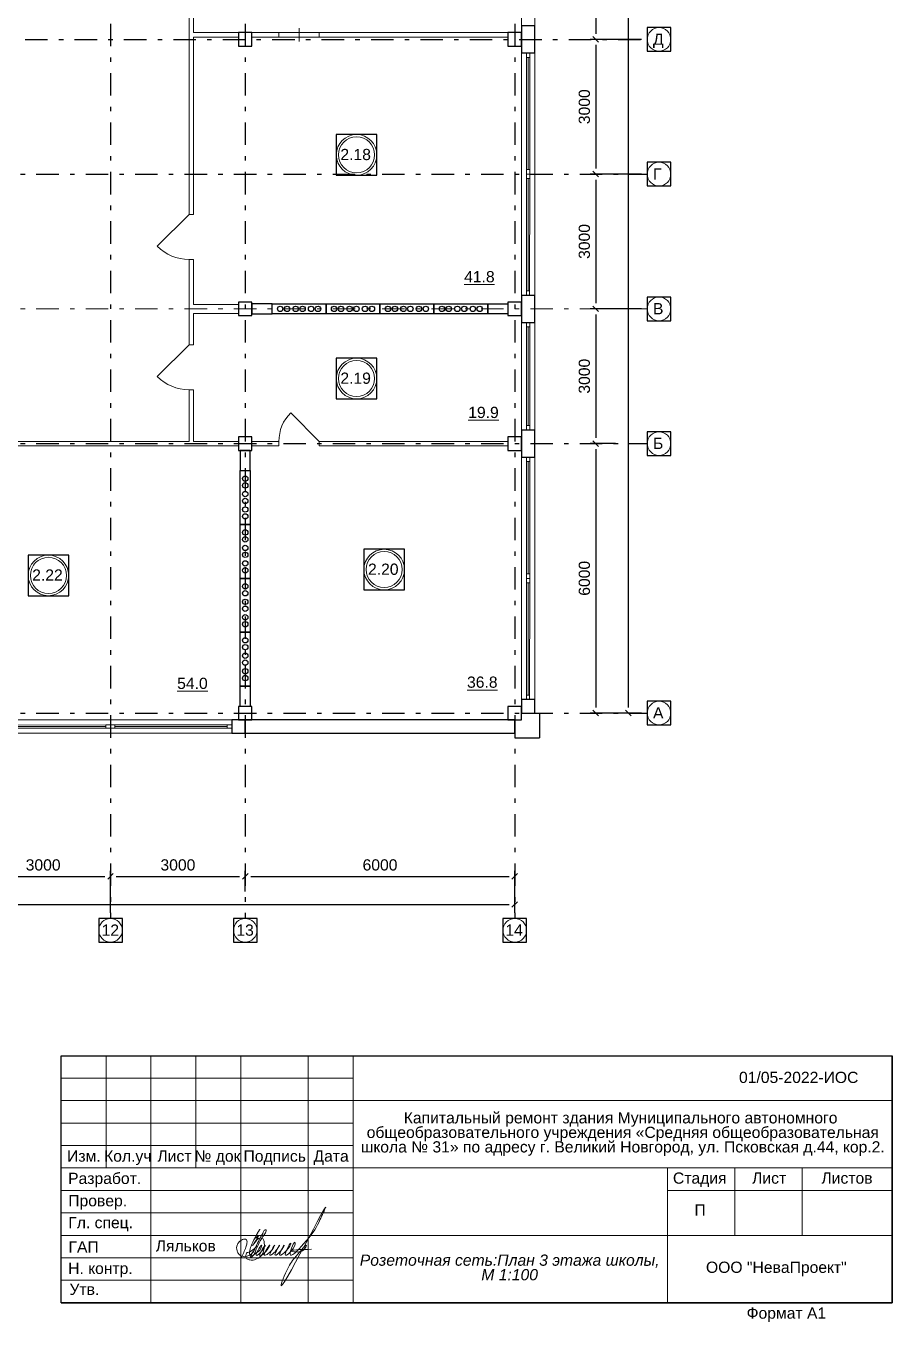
# Model space of a CAD drawing. Header units: metres. Extents: x 0.2 to 83.8, y 0.2 to 58.2.
# Drawn here: x 64.49 to 83.78, y 0.18 to 29.04 of the extents above; entities that cross this region are included whole.
import ezdxf
from ezdxf.enums import TextEntityAlignment as Align

# ---------------------------------------------------------------- set-up
doc = ezdxf.new("R2010")
doc.units = ezdxf.units.M
doc.header["$MEASUREMENT"] = 0
doc.linetypes.add('( Dashdot )', pattern=[1.001, 0.5, -0.25, 0.001, -0.25])
doc.linetypes.add('DGN Style 3', pattern=[9.681301, 6.915215, -2.766086])
doc.layers.get('DEFPOINTS').update_dxf_attribs({"lineweight": 0})
doc.layers.add('Level 63', color=7, linetype='Continuous', lineweight=0)
doc.layers.add('YOLO_STAMP', color=1, linetype='Continuous')
doc.layers.add('YOLO_TABLE', color=1, linetype='Continuous')
doc.styles.add('Arial', font='ariali.ttf')
doc.styles.add('GOST 2.304', font='cs_gost2304.shx')
doc.styles.add('Standard_0', font='arial.ttf')
doc.styles.add('Style-Arial', font='arial.ttf')
doc.dimstyles.get("Standard").update_dxf_attribs({"dimtxt": 0.00018, "dimasz": 0.00018, "dimexe": 0.0002, "dimexo": 0.0625, "dimgap": 9e-05, "dimtad": 0, "dimtih": 1, "dimtoh": 1, "dimdec": 4, "dimlfac": 1000, "dimzin": 0, "dimdsep": 46, "dimtxsty": 'Standard_0', "dimcen": 9e-05, "dimadec": 0, "dimazin": 0, "dimtfac": 1, "dimtdec": 4, "dimtofl": 0, "dimtmove": 0, "dimatfit": 0, "dimfxl": 0.01, "dimfxlon": 1, "dimtolj": 1, "dimtzin": 0, "dimarcsym": 0})

# ---------------------------------------------------------------- blocks, each defined once
blk = doc.blocks.new('_Oblique-1')
at = {"color": 0, "linetype": 'ByBlock', "lineweight": -2}
blk.add_line((0.5, 0.5), (-0.5, -0.5), dxfattribs=at)
blk = doc.blocks.new('*D3')
at = {"color": 0, "linetype": 'Continuous', "lineweight": -2, "transparency": 16777216}
for p, q in [((9.375, 9.289), (9.375, 9.6)), ((75.375, 9.289), (75.375, 9.6)), ((9.5, 9.475), (75.25, 9.475))]:
    blk.add_line(p, q, dxfattribs=at)
at = {"layer": 'DEFPOINTS', "color": 0, "linetype": 'Continuous', "transparency": 16777216}
for p in [(75.375, 9.475), (9.375, 9.164), (75.375, 9.164)]:
    blk.add_point(p, dxfattribs=at)
at = {"color": 0, "linetype": 'Continuous', "lineweight": -2, "transparency": 16777216, "xscale": 0.125, "yscale": 0.125, "zscale": 0.125, "rotation": 180}
blk.add_blockref('_Oblique-1', (9.375, 9.475), dxfattribs=at)
at = {"color": 0, "linetype": 'Continuous', "lineweight": -2, "transparency": 16777216, "xscale": 0.125, "yscale": 0.125, "zscale": 0.125}
blk.add_blockref('_Oblique-1', (75.375, 9.475), dxfattribs=at)
at = {"color": 0, "linetype": 'Continuous', "lineweight": 0, "transparency": 16777216, "insert": (42.375, 9.728), "char_height": 0.25, "attachment_point": 5, "style": 'Style-Arial'}
blk.add_mtext('\\A1;66000', dxfattribs=at)
blk = doc.blocks.new('*D7')
at = {"color": 0, "linetype": 'Continuous', "lineweight": -2, "transparency": 16777216}
for p, q in [((78.198, 55.738), (77.78, 55.738)), ((77.905, 13.863), (77.905, 55.613)), ((78.198, 13.738), (77.78, 13.738))]:
    blk.add_line(p, q, dxfattribs=at)
at = {"layer": 'DEFPOINTS', "color": 0, "linetype": 'Continuous', "transparency": 16777216}
for p in [(77.905, 55.738), (78.323, 55.738), (78.323, 13.738)]:
    blk.add_point(p, dxfattribs=at)
at = {"color": 0, "linetype": 'Continuous', "lineweight": -2, "transparency": 16777216, "xscale": 0.125, "yscale": 0.125, "zscale": 0.125}
for p, rotation in [((77.905, 55.738), 90), ((77.905, 13.738), 270)]:
    blk.add_blockref('_Oblique-1', p, dxfattribs=dict(at, rotation=rotation))
at = {"color": 0, "linetype": 'Continuous', "lineweight": 0, "transparency": 16777216, "insert": (77.653, 34.738), "char_height": 0.25, "attachment_point": 5, "rotation": 90, "style": 'Style-Arial'}
blk.add_mtext('\\A1;42000', dxfattribs=at)
blk = doc.blocks.new('*D52')
at = {"color": 0, "linetype": 'Continuous', "lineweight": -2, "transparency": 16777216}
for p, q in [((78.198, 34.738), (77.053, 34.738)), ((77.178, 34.613), (77.178, 28.863)), ((78.198, 28.738), (77.053, 28.738))]:
    blk.add_line(p, q, dxfattribs=at)
at = {"layer": 'DEFPOINTS', "color": 0, "linetype": 'Continuous', "transparency": 16777216}
for p in [(78.323, 34.738), (77.178, 28.738), (78.323, 28.738)]:
    blk.add_point(p, dxfattribs=at)
at = {"color": 0, "linetype": 'Continuous', "lineweight": -2, "transparency": 16777216, "xscale": 0.125, "yscale": 0.125, "zscale": 0.125}
for p, rotation in [((77.178, 34.738), 90), ((77.178, 28.738), 270)]:
    blk.add_blockref('_Oblique-1', p, dxfattribs=dict(at, rotation=rotation))
at = {"color": 0, "linetype": 'Continuous', "lineweight": 0, "transparency": 16777216, "insert": (76.925, 31.738), "char_height": 0.25, "attachment_point": 5, "rotation": 90, "style": 'Style-Arial'}
blk.add_mtext('\\A1;6000', dxfattribs=at)
blk = doc.blocks.new('*D53')
at = {"color": 0, "linetype": 'Continuous', "lineweight": -2, "transparency": 16777216}
for p, q in [((78.198, 28.738), (77.053, 28.738)), ((77.178, 28.613), (77.178, 25.863)), ((78.198, 25.738), (77.053, 25.738))]:
    blk.add_line(p, q, dxfattribs=at)
at = {"layer": 'DEFPOINTS', "color": 0, "linetype": 'Continuous', "transparency": 16777216}
for p in [(78.323, 28.738), (77.178, 25.738), (78.323, 25.738)]:
    blk.add_point(p, dxfattribs=at)
at = {"color": 0, "linetype": 'Continuous', "lineweight": -2, "transparency": 16777216, "xscale": 0.125, "yscale": 0.125, "zscale": 0.125}
for p, rotation in [((77.178, 28.738), 90), ((77.178, 25.738), 270)]:
    blk.add_blockref('_Oblique-1', p, dxfattribs=dict(at, rotation=rotation))
at = {"color": 0, "linetype": 'Continuous', "lineweight": 0, "transparency": 16777216, "insert": (76.925, 27.238), "char_height": 0.25, "attachment_point": 5, "rotation": 90, "style": 'Style-Arial'}
blk.add_mtext('\\A1;3000', dxfattribs=at)
blk = doc.blocks.new('*D54')
at = {"color": 0, "linetype": 'Continuous', "lineweight": -2, "transparency": 16777216}
for p, q in [((78.198, 25.738), (77.053, 25.738)), ((77.178, 25.613), (77.178, 22.863)), ((78.198, 22.738), (77.053, 22.738))]:
    blk.add_line(p, q, dxfattribs=at)
at = {"layer": 'DEFPOINTS', "color": 0, "linetype": 'Continuous', "transparency": 16777216}
for p in [(78.323, 25.738), (77.178, 22.738), (78.323, 22.738)]:
    blk.add_point(p, dxfattribs=at)
at = {"color": 0, "linetype": 'Continuous', "lineweight": -2, "transparency": 16777216, "xscale": 0.125, "yscale": 0.125, "zscale": 0.125}
for p, rotation in [((77.178, 25.738), 90), ((77.178, 22.738), 270)]:
    blk.add_blockref('_Oblique-1', p, dxfattribs=dict(at, rotation=rotation))
at = {"color": 0, "linetype": 'Continuous', "lineweight": 0, "transparency": 16777216, "insert": (76.925, 24.238), "char_height": 0.25, "attachment_point": 5, "rotation": 90, "style": 'Style-Arial'}
blk.add_mtext('\\A1;3000', dxfattribs=at)
blk = doc.blocks.new('*D55')
at = {"color": 0, "linetype": 'Continuous', "lineweight": -2, "transparency": 16777216}
for p, q in [((78.198, 22.738), (77.053, 22.738)), ((77.178, 22.613), (77.178, 19.863)), ((77.619, 19.738), (77.053, 19.738))]:
    blk.add_line(p, q, dxfattribs=at)
at = {"layer": 'DEFPOINTS', "color": 0, "linetype": 'Continuous', "transparency": 16777216}
for p in [(78.323, 22.738), (77.178, 19.738), (77.744, 19.738)]:
    blk.add_point(p, dxfattribs=at)
at = {"color": 0, "linetype": 'Continuous', "lineweight": -2, "transparency": 16777216, "xscale": 0.125, "yscale": 0.125, "zscale": 0.125}
for p, rotation in [((77.178, 22.738), 90), ((77.178, 19.738), 270)]:
    blk.add_blockref('_Oblique-1', p, dxfattribs=dict(at, rotation=rotation))
at = {"color": 0, "linetype": 'Continuous', "lineweight": 0, "transparency": 16777216, "insert": (76.925, 21.238), "char_height": 0.25, "attachment_point": 5, "rotation": 90, "style": 'Style-Arial'}
blk.add_mtext('\\A1;3000', dxfattribs=at)
blk = doc.blocks.new('*D56')
at = {"color": 0, "linetype": 'Continuous', "lineweight": -2, "transparency": 16777216}
for p, q in [((77.619, 19.738), (77.053, 19.738)), ((77.178, 19.613), (77.178, 13.863)), ((78.198, 13.738), (77.053, 13.738))]:
    blk.add_line(p, q, dxfattribs=at)
at = {"layer": 'DEFPOINTS', "color": 0, "linetype": 'Continuous', "transparency": 16777216}
for p in [(77.744, 19.738), (77.178, 13.738), (78.323, 13.738)]:
    blk.add_point(p, dxfattribs=at)
at = {"color": 0, "linetype": 'Continuous', "lineweight": -2, "transparency": 16777216, "xscale": 0.125, "yscale": 0.125, "zscale": 0.125}
for p, rotation in [((77.178, 19.738), 90), ((77.178, 13.738), 270)]:
    blk.add_blockref('_Oblique-1', p, dxfattribs=dict(at, rotation=rotation))
at = {"color": 0, "linetype": 'Continuous', "lineweight": 0, "transparency": 16777216, "insert": (76.925, 16.738), "char_height": 0.25, "attachment_point": 5, "rotation": 90, "style": 'Style-Arial'}
blk.add_mtext('\\A1;6000', dxfattribs=at)
blk = doc.blocks.new('*D38')
at = {"color": 0, "linetype": 'Continuous', "lineweight": -2, "transparency": 16777216}
for p, q in [((63.375, 9.289), (63.375, 10.227)), ((63.5, 10.102), (66.25, 10.102)), ((66.375, 9.289), (66.375, 10.227))]:
    blk.add_line(p, q, dxfattribs=at)
at = {"layer": 'DEFPOINTS', "color": 0, "linetype": 'Continuous', "transparency": 16777216}
for p in [(66.375, 10.102), (63.375, 9.164), (66.375, 9.164)]:
    blk.add_point(p, dxfattribs=at)
at = {"color": 0, "linetype": 'Continuous', "lineweight": -2, "transparency": 16777216, "xscale": 0.125, "yscale": 0.125, "zscale": 0.125, "rotation": 180}
blk.add_blockref('_Oblique-1', (63.375, 10.102), dxfattribs=at)
at = {"color": 0, "linetype": 'Continuous', "lineweight": -2, "transparency": 16777216, "xscale": 0.125, "yscale": 0.125, "zscale": 0.125}
blk.add_blockref('_Oblique-1', (66.375, 10.102), dxfattribs=at)
at = {"color": 0, "linetype": 'Continuous', "lineweight": 0, "transparency": 16777216, "insert": (64.875, 10.355), "char_height": 0.25, "attachment_point": 5, "style": 'Style-Arial'}
blk.add_mtext('\\A1;3000', dxfattribs=at)
blk = doc.blocks.new('*D39')
at = {"color": 0, "linetype": 'Continuous', "lineweight": -2, "transparency": 16777216}
for p, q in [((66.375, 9.289), (66.375, 10.227)), ((66.5, 10.102), (69.25, 10.102)), ((69.375, 9.765), (69.375, 10.227))]:
    blk.add_line(p, q, dxfattribs=at)
at = {"layer": 'DEFPOINTS', "color": 0, "linetype": 'Continuous', "transparency": 16777216}
for p in [(69.375, 10.102), (69.375, 9.64), (66.375, 9.164)]:
    blk.add_point(p, dxfattribs=at)
at = {"color": 0, "linetype": 'Continuous', "lineweight": -2, "transparency": 16777216, "xscale": 0.125, "yscale": 0.125, "zscale": 0.125, "rotation": 180}
blk.add_blockref('_Oblique-1', (66.375, 10.102), dxfattribs=at)
at = {"color": 0, "linetype": 'Continuous', "lineweight": -2, "transparency": 16777216, "xscale": 0.125, "yscale": 0.125, "zscale": 0.125}
blk.add_blockref('_Oblique-1', (69.375, 10.102), dxfattribs=at)
at = {"color": 0, "linetype": 'Continuous', "lineweight": 0, "transparency": 16777216, "insert": (67.875, 10.355), "char_height": 0.25, "attachment_point": 5, "style": 'Style-Arial'}
blk.add_mtext('\\A1;3000', dxfattribs=at)
blk = doc.blocks.new('*D40')
at = {"color": 0, "linetype": 'Continuous', "lineweight": -2, "transparency": 16777216}
for p, q in [((69.375, 9.765), (69.375, 10.227)), ((69.5, 10.102), (75.25, 10.102)), ((75.375, 9.289), (75.375, 10.227))]:
    blk.add_line(p, q, dxfattribs=at)
at = {"layer": 'DEFPOINTS', "color": 0, "linetype": 'Continuous', "transparency": 16777216}
for p in [(75.375, 10.102), (69.375, 9.64), (75.375, 9.164)]:
    blk.add_point(p, dxfattribs=at)
at = {"color": 0, "linetype": 'Continuous', "lineweight": -2, "transparency": 16777216, "xscale": 0.125, "yscale": 0.125, "zscale": 0.125, "rotation": 180}
blk.add_blockref('_Oblique-1', (69.375, 10.102), dxfattribs=at)
at = {"color": 0, "linetype": 'Continuous', "lineweight": -2, "transparency": 16777216, "xscale": 0.125, "yscale": 0.125, "zscale": 0.125}
blk.add_blockref('_Oblique-1', (75.375, 10.102), dxfattribs=at)
at = {"color": 0, "linetype": 'Continuous', "lineweight": 0, "transparency": 16777216, "insert": (72.375, 10.355), "char_height": 0.25, "attachment_point": 5, "style": 'Style-Arial'}
blk.add_mtext('\\A1;6000', dxfattribs=at)

msp = doc.modelspace()

# ---------------------------------------------------------------- linework, layer by layer
at = {"color": 1, "linetype": '( Dashdot )'}
for p, q in [((66.37508328, 57.68760141), (66.37508328, 9.16418645)), ((69.37508328, 57.68760141), (69.37508328, 9.16418645)), ((75.37508328, 57.68760141), (75.37508328, 9.16418645)), ((63.37508328, 28.73760141), (78.32349536, 28.73760141)), ((6.42349536, 25.73760141), (78.32349536, 25.73760141)), ((6.42349536, 19.73760141), (78.32349536, 19.73760141)), ((6.42349536, 13.73760141), (78.32349536, 13.73760141))]:
    msp.add_line(p, q, dxfattribs=at)
at = {"color": 7, "linetype": 'Continuous', "lineweight": 13}
for p, q in [((68.12349536, 32.83760141), (68.12349536, 24.83760141)), ((68.22349536, 31.63760141), (68.22349536, 28.88760141)), ((70.12349536, 28.88760141), (70.12349536, 28.78760141)), ((71.02349536, 28.88760141), (71.02349536, 28.78760141)), ((68.22349536, 28.78760141), (68.22349536, 24.83760141)), ((68.22349536, 24.83760141), (68.12349536, 24.83760141)), ((68.22349536, 23.83760141), (68.12349536, 23.83760141)), ((68.12349536, 23.83760141), (68.12349536, 21.93760141)), ((68.22349536, 23.83760141), (68.22349536, 22.83760141)), ((68.22349536, 22.63760141), (68.22349536, 21.93760141)), ((68.22349536, 21.93760141), (68.12349536, 21.93760141)), ((68.22349536, 20.93760141), (68.12349536, 20.93760141)), ((68.12349536, 20.93760141), (68.12349536, 19.78760141)), ((68.22349536, 20.93760141), (68.22349536, 19.78760141)), ((71.02349536, 19.78760141), (70.38709926, 20.42399751)), ((70.12349536, 19.78760141), (70.12349536, 19.68760141)), ((71.02349536, 19.78760141), (71.02349536, 19.68760141))]:
    msp.add_line(p, q, dxfattribs=at)
at = {"color": 7, "linetype": 'Continuous', "lineweight": 0}
for p, q in [((70.57349536, 28.98760141), (70.57349536, 28.68760141)), ((66.27349536, 13.43760141), (63.77352609, 13.4354069)), ((68.97349536, 13.43760141), (66.47349536, 13.43760141))]:
    msp.add_line(p, q, dxfattribs=at)
at = {"color": 7, "linetype": 'Continuous', "lineweight": 0, "extrusion": (0, 0, -1)}
for p, q in [((75.67349536, 28.33760141), (75.67349536, 25.83760141)), ((75.67349536, 25.63760141), (75.67130085, 23.13763213)), ((75.67349536, 22.33760141), (75.67349536, 20.13760141)), ((75.67349536, 19.33760141), (75.67349536, 16.83760141)), ((75.67349536, 16.63760141), (75.67130085, 14.13763213))]:
    msp.add_line(p, q, dxfattribs=at)
at = {"color": 7, "lineweight": 13}
for p, q in [((68.12349536, 24.83760141), (67.41638858, 24.13049463)), ((68.12349536, 21.93760141), (67.41638858, 21.23049463))]:
    msp.add_line(p, q, dxfattribs=at)
at = {"color": 1, "linetype": '( Dashdot )', "lineweight": 0}
msp.add_line((6.42349536, 22.73760141), (78.32349536, 22.73760141), dxfattribs=at)
at = {"color": 7, "linetype": 'Continuous', "lineweight": 30}
for p, q in [((75.82349536, 13.73760141), (75.92349536, 13.73760141)), ((75.92349536, 13.73760141), (75.92349536, 13.18760141)), ((75.37349536, 13.28760141), (75.37349536, 13.18760141)), ((75.37349536, 13.18760141), (75.92349536, 13.18760141))]:
    msp.add_line(p, q, dxfattribs=at)
for p, q in [((83.77508328, 0.60865765), (83.77508328, 6.10865765)), ((65.27508328, 0.60865765), (83.77508328, 0.60865765))]:
    msp.add_line(p, q)
at = {"color": 7, "linetype": 'Continuous', "lineweight": 0, "flags": 128}
for points in [[(75.82349536, 29.03760141), (75.82349536, 34.43760141), (75.52349536, 34.43760141), (75.52349536, 29.03760141), (75.82349536, 29.03760141)], [(70.12349536, 28.88760141), (71.02349536, 28.88760141), (71.02349536, 28.78760141), (70.12349536, 28.78760141), (70.12349536, 28.88760141)], [(75.82349536, 23.03760141), (75.82349536, 28.43760141), (75.52349536, 28.43760141), (75.52349536, 23.03760141), (75.82349536, 23.03760141)], [(75.52349536, 22.43760141), (75.52349536, 20.03760141), (75.82349536, 20.03760141), (75.82349536, 22.43760141), (75.52349536, 22.43760141)], [(75.82349536, 14.03760141), (75.82349536, 19.43760141), (75.52349536, 19.43760141), (75.52349536, 14.03760141), (75.82349536, 14.03760141)], [(63.67349536, 13.58760141), (69.07349536, 13.58760141), (69.07349536, 13.28760141), (63.67349536, 13.28760141), (63.67349536, 13.58760141)], [(63.77349536, 13.47040687), (66.27349536, 13.47260141), (66.27355681, 13.40260146), (63.77355681, 13.40040693), (63.77349536, 13.47040687)], [(66.47349536, 13.47260141), (68.97349536, 13.47260141), (68.97349536, 13.40260141), (66.47349536, 13.40260141), (66.47349536, 13.47260141)]]:
    msp.add_lwpolyline(points, close=True, dxfattribs=at)
at = {"color": 7, "linetype": 'Continuous', "lineweight": 13, "flags": 128}
for points in [[(68.22349536, 28.88760141), (69.22349536, 28.88760141), (69.22349536, 28.78760141), (68.22349536, 28.78760141)], [(70.12349536, 28.78760141), (69.52349536, 28.78760141), (69.52349536, 28.88760141), (70.12349536, 28.88760141)], [(71.02349536, 28.88760141), (75.22349536, 28.88760141), (75.22349536, 28.78760141), (71.02349536, 28.78760141)], [(68.22349536, 22.83760141), (69.22349536, 22.83760141), (69.22349536, 22.63760141), (68.22349536, 22.63760141)], [(68.12349536, 19.78760141), (63.52349536, 19.78760141)], [(63.52349536, 19.68760141), (69.22349536, 19.68760141), (69.22349536, 19.78760141), (68.22349536, 19.78760141)], [(70.12349536, 19.68760141), (69.52349536, 19.68760141), (69.52349536, 19.78760141), (70.12349536, 19.78760141)], [(71.02349536, 19.78760141), (75.22349536, 19.78760141), (75.22349536, 19.68760141), (71.02349536, 19.68760141)]]:
    msp.add_lwpolyline(points, dxfattribs=at)
at = {"color": 7, "linetype": 'Continuous', "lineweight": 30, "flags": 128}
for points in [[(69.22349536, 28.88760141), (69.22349536, 28.58760141), (69.52349536, 28.58760141), (69.52349536, 28.88760141), (69.22349536, 28.88760141)], [(75.22349536, 28.88760141), (75.22349536, 28.58760141), (75.52349536, 28.58760141), (75.52349536, 28.88760141), (75.22349536, 28.88760141)], [(75.82349536, 28.43760141), (75.82349536, 29.03760141), (75.52349536, 29.03760141), (75.52349536, 28.43760141), (75.82349536, 28.43760141)], [(69.22349536, 22.88760141), (69.22349536, 22.58760141), (69.52349536, 22.58760141), (69.52349536, 22.88760141), (69.22349536, 22.88760141)], [(69.97349536, 22.62760141), (69.97349536, 22.84760141), (69.52349536, 22.84760141), (69.52349536, 22.62760141), (69.97349536, 22.62760141)], [(71.17349536, 22.62760141), (69.97349536, 22.62760141), (69.97349536, 22.84760141), (71.17349536, 22.84760141), (71.17349536, 22.62760141)], [(72.37349536, 22.62760141), (71.17349536, 22.62760141), (71.17349536, 22.84760141), (72.37349536, 22.84760141), (72.37349536, 22.62760141)], [(73.57349536, 22.62760141), (72.37349536, 22.62760141), (72.37349536, 22.84760141), (73.57349536, 22.84760141), (73.57349536, 22.62760141)], [(74.77349536, 22.62760141), (73.57349536, 22.62760141), (73.57349536, 22.84760141), (74.77349536, 22.84760141), (74.77349536, 22.62760141)], [(74.77349536, 22.62760141), (74.77349536, 22.84760141), (75.22349536, 22.84760141), (75.22349536, 22.62760141), (74.77349536, 22.62760141)], [(75.22349536, 22.88760141), (75.22349536, 22.58760141), (75.52349536, 22.58760141), (75.52349536, 22.88760141), (75.22349536, 22.88760141)], [(75.82349536, 22.43760141), (75.82349536, 23.03760141), (75.52349536, 23.03760141), (75.52349536, 22.43760141), (75.82349536, 22.43760141)], [(75.82349536, 19.43760141), (75.82349536, 20.03760141), (75.52349536, 20.03760141), (75.52349536, 19.43760141), (75.82349536, 19.43760141)], [(69.22349536, 19.88760141), (69.22349536, 19.58760141), (69.52349536, 19.58760141), (69.52349536, 19.88760141), (69.22349536, 19.88760141)], [(75.22349536, 19.88760141), (75.22349536, 19.58760141), (75.52349536, 19.58760141), (75.52349536, 19.88760141), (75.22349536, 19.88760141)], [(69.26349536, 19.13760141), (69.48349536, 19.13760141), (69.48349536, 19.58760141), (69.26349536, 19.58760141), (69.26349536, 19.13760141)], [(69.26349536, 17.93760141), (69.26349536, 19.13760141), (69.48349536, 19.13760141), (69.48349536, 17.93760141), (69.26349536, 17.93760141)], [(69.26349536, 16.73760141), (69.26349536, 17.93760141), (69.48349536, 17.93760141), (69.48349536, 16.73760141), (69.26349536, 16.73760141)], [(69.26349536, 15.53760141), (69.26349536, 16.73760141), (69.48349536, 16.73760141), (69.48349536, 15.53760141), (69.26349536, 15.53760141)], [(69.26349536, 14.33760141), (69.26349536, 15.53760141), (69.48349536, 15.53760141), (69.48349536, 14.33760141), (69.26349536, 14.33760141)], [(69.26349536, 14.33760141), (69.48349536, 14.33760141), (69.48349536, 13.88760141), (69.26349536, 13.88760141), (69.26349536, 14.33760141)], [(69.22349536, 13.88760141), (69.22349536, 13.58760141), (69.52349536, 13.58760141), (69.52349536, 13.88760141), (69.22349536, 13.88760141)], [(75.22349536, 13.88760141), (75.22349536, 13.58760141), (75.52349536, 13.58760141), (75.52349536, 13.88760141), (75.22349536, 13.88760141)], [(75.52349536, 13.73760141), (75.82349536, 13.73760141), (75.82349536, 14.03760141), (75.52349536, 14.03760141), (75.52349536, 13.73760141)], [(69.07349536, 13.28760141), (69.37349536, 13.28760141), (69.37349536, 13.58760141), (69.07349536, 13.58760141), (69.07349536, 13.28760141)], [(75.37349536, 13.58760141), (69.37349536, 13.58760141), (69.37349536, 13.28760141), (75.37349536, 13.28760141), (75.37349536, 13.58760141)]]:
    msp.add_lwpolyline(points, close=True, dxfattribs=at)
at = {"color": 7, "linetype": 'Continuous', "lineweight": 13, "extrusion": (0, 0, -1), "flags": 128}
for points in [[(-75.70849536, 28.33760141), (-75.70849536, 28.43760141), (-75.63849536, 28.43760141), (-75.63849536, 28.33760141), (-75.70849536, 28.33760141)], [(-75.70849536, 25.73760141), (-75.70849536, 25.83760141), (-75.63849536, 25.83760141), (-75.63849536, 25.73760141), (-75.70849536, 25.73760141)], [(-75.70849536, 25.63760141), (-75.70849536, 25.73760141), (-75.63849536, 25.73760141), (-75.63849536, 25.63760141), (-75.70849536, 25.63760141)], [(-75.70630082, 23.03760141), (-75.70630082, 23.13760141), (-75.63630082, 23.13760141), (-75.63630082, 23.03760141), (-75.70630082, 23.03760141)], [(-75.70849536, 22.33760141), (-75.70849536, 22.43760141), (-75.63849536, 22.43760141), (-75.63849536, 22.33760141), (-75.70849536, 22.33760141)], [(-75.70849536, 20.03760141), (-75.70849536, 20.13760141), (-75.63849536, 20.13760141), (-75.63849536, 20.03760141), (-75.70849536, 20.03760141)], [(-75.70849536, 19.33760141), (-75.70849536, 19.43760141), (-75.63849536, 19.43760141), (-75.63849536, 19.33760141), (-75.70849536, 19.33760141)], [(-75.70849536, 16.73760141), (-75.70849536, 16.83760141), (-75.63849536, 16.83760141), (-75.63849536, 16.73760141), (-75.70849536, 16.73760141)], [(-75.70849536, 16.63760141), (-75.70849536, 16.73760141), (-75.63849536, 16.73760141), (-75.63849536, 16.63760141), (-75.70849536, 16.63760141)], [(-75.70630082, 14.03760141), (-75.70630082, 14.13760141), (-75.63630082, 14.13760141), (-75.63630082, 14.03760141), (-75.70630082, 14.03760141)]]:
    msp.add_lwpolyline(points, close=True, dxfattribs=at)
at = {"color": 7, "linetype": 'Continuous', "lineweight": 0, "extrusion": (0, 0, -1), "flags": 128}
for points in [[(-75.70849536, 25.83760141), (-75.70849536, 28.33760141), (-75.63849536, 28.33760141), (-75.63849536, 25.83760141), (-75.70849536, 25.83760141)], [(-75.70630082, 23.13760141), (-75.70849536, 25.63760141), (-75.63849542, 25.63766286), (-75.63630088, 23.13766286), (-75.70630082, 23.13760141)], [(-75.63849536, 22.33760141), (-75.63849536, 20.13760141), (-75.70849536, 20.13760141), (-75.70849536, 22.33760141), (-75.63849536, 22.33760141)], [(-75.70849536, 16.83760141), (-75.70849536, 19.33760141), (-75.63849536, 19.33760141), (-75.63849536, 16.83760141), (-75.70849536, 16.83760141)], [(-75.70630082, 14.13760141), (-75.70849536, 16.63760141), (-75.63849542, 16.63766286), (-75.63630088, 14.13766286), (-75.70630082, 14.13760141)]]:
    msp.add_lwpolyline(points, close=True, dxfattribs=at)
at = {"color": 7, "linetype": 'Continuous', "lineweight": 13, "flags": 128}
for points in [[(66.27349536, 13.47260141), (66.37349536, 13.47260141), (66.37349536, 13.40260141), (66.27349536, 13.40260141), (66.27349536, 13.47260141)], [(66.37349536, 13.47260141), (66.47349536, 13.47260141), (66.47349536, 13.40260141), (66.37349536, 13.40260141), (66.37349536, 13.47260141)], [(68.97349536, 13.47260141), (69.07349536, 13.47260141), (69.07349536, 13.40260141), (68.97349536, 13.40260141), (68.97349536, 13.47260141)]]:
    msp.add_lwpolyline(points, close=True, dxfattribs=at)
at = {"color": 7, "linetype": 'Continuous', "lineweight": 13}
for centre, radius in [((78.58685081, 28.73760141), 0.26335544), ((71.85367292, 26.16701553), 0.45201344), ((71.85367292, 26.16701553), 0.40201344), ((78.58685081, 25.73760141), 0.26335544), ((78.58685081, 22.73760141), 0.26335544), ((71.85367292, 21.18627506), 0.45201344), ((71.85367292, 21.18627506), 0.40201344), ((78.58685081, 19.73760141), 0.26335544), ((72.46856558, 16.93307846), 0.45201344), ((72.46856558, 16.93307846), 0.40201344), ((64.99216491, 16.80355829), 0.45201344), ((64.99216491, 16.80355829), 0.40201344), ((78.58685081, 13.73760141), 0.26335544), ((66.37508328, 8.90083101), 0.26335544), ((69.37508328, 8.90083101), 0.26335544), ((75.37508328, 8.90083101), 0.26335544)]:
    msp.add_circle(centre, radius, dxfattribs=at)
at = {"color": 7, "linetype": 'Continuous', "lineweight": 30}
for centre in [(70.15224393, 22.73760141), (70.30583209, 22.73760141), (70.49670128, 22.73760141), (70.65028944, 22.73760141), (70.84115864, 22.73760141), (70.99474679, 22.73760141), (71.35224393, 22.73760141), (71.50583209, 22.73760141), (71.69670128, 22.73760141), (71.85028944, 22.73760141), (72.04115864, 22.73760141), (72.19474679, 22.73760141), (72.55224393, 22.73760141), (72.70583209, 22.73760141), (72.89670128, 22.73760141), (73.05028944, 22.73760141), (73.24115864, 22.73760141), (73.39474679, 22.73760141), (73.75224393, 22.73760141), (73.90583209, 22.73760141), (74.09670128, 22.73760141), (74.25028944, 22.73760141), (74.44115864, 22.73760141), (74.59474679, 22.73760141), (69.37349536, 18.95885284), (69.37349536, 18.80526469), (69.37349536, 18.61439549), (69.37349536, 18.46080733), (69.37349536, 18.26993813), (69.37349536, 18.11634998), (69.37349536, 17.75885284), (69.37349536, 17.60526469), (69.37349536, 17.41439549), (69.37349536, 17.26080733), (69.37349536, 17.06993813), (69.37349536, 16.91634998), (69.37349536, 16.55885284), (69.37349536, 16.40526469), (69.37349536, 16.21439549), (69.37349536, 16.06080733), (69.37349536, 15.86993813), (69.37349536, 15.71634998), (69.37349536, 15.35885284), (69.37349536, 15.20526469), (69.37349536, 15.01439549), (69.37349536, 14.86080733), (69.37349536, 14.66993813), (69.37349536, 14.51634998)]:
    msp.add_circle(centre, 0.06, dxfattribs=at)
at = {"color": 7, "lineweight": 0}
for centre in [(68.12349536, 24.83760141), (68.12349536, 21.93760141)]:
    msp.add_arc(centre, 1, 225, 270, dxfattribs=at)
at = {"color": 7, "linetype": 'Continuous', "lineweight": 0}
msp.add_arc((71.02349536, 19.78760141), 0.9, 135, 180, dxfattribs=at)
at = {"color": 5, "linetype": 'Continuous', "lineweight": 0}
msp.add_open_spline([(69.28561408, 1.60791309), (69.32359558, 1.68539112), (69.37599738, 1.79228495), (69.41158407, 1.92048339), (69.42248991, 1.98906139), (69.38261609, 2.02898826), (69.31740646, 2.02229508), (69.25271104, 1.98007055), (69.20497392, 1.92194597), (69.18106784, 1.85858426), (69.18424552, 1.79805504), (69.20056809, 1.73028301), (69.23852594, 1.67305856), (69.29767551, 1.64071431), (69.36385944, 1.62750911), (69.42883735, 1.65101566), (69.48601365, 1.67401491), (69.55578952, 1.72699893), (69.59941992, 1.83815757), (69.6640855, 1.95957587), (69.71479347, 2.07872405), (69.77311923, 2.16075443), (69.7944977, 2.22247582), (69.83679065, 2.23983437), (69.83946046, 2.19937306), (69.82794033, 2.16366634), (69.71324903, 2.0291512), (69.63307152, 1.83145565), (69.57108862, 1.67352161), (69.4997438, 1.60698531), (69.48386222, 1.64404003), (69.47474825, 1.68177951), (69.46392635, 1.75856653), (69.51954272, 1.90341659), (69.56467057, 2.02058814), (69.78719559, 2.38879223), (69.52050997, 1.95069549), (69.75948315, 2.20783451), (69.43828464, 1.73212787), (69.61906905, 2.0035518), (69.69607026, 2.05779022), (69.77707105, 2.04193747), (69.79774131, 1.96215824), (69.80677174, 1.83572974), (69.77329115, 1.67169222), (69.6547117, 1.59484184), (69.56953603, 1.55548352), (69.4881817, 1.55469001), (69.41669014, 1.57256353), (69.39189128, 1.61852892), (69.38713433, 1.66037104), (69.39855329, 1.73208887), (69.52505405, 1.72327135), (69.74188946, 2.03740454), (69.43461111, 1.5863137), (69.63286582, 1.7247089), (69.71173945, 1.76637394), (69.7705197, 1.97662167), (69.51411679, 1.55302786), (69.76005854, 1.75010769), (69.87592477, 2.00501286), (69.59426058, 1.53546585), (69.85532364, 1.74571338), (69.97726199, 1.99278228), (69.68660982, 1.56478124), (69.96398713, 1.74259547), (70.08565153, 1.99656356), (69.81337764, 1.54288956), (70.07435257, 1.75734586), (70.18512885, 1.98210944), (69.90849349, 1.49799147), (70.20083104, 1.78001475), (70.2660106, 1.94629052), (69.98171145, 1.45795064), (70.35676818, 1.8051723), (70.41082726, 2.01073446), (70.09345181, 1.44955135), (70.48613248, 1.80759175), (70.48205281, 2.03455872), (70.24152023, 1.44538533), (70.83797396, 2.09167181), (70.95324307, 2.26661727), (71.49907958, 3.44536175), (69.81885812, 0.14764548), (70.3514152, 1.4809239), (70.50230846, 1.63250764), (70.77988864, 1.96759857), (70.66001881, 1.69966246), (70.19854741, 1.7831886), (70.6025514, 1.79316134), (70.85323821, 1.79934949)], degree=3, knots=[0, 0, 0, 0, 0.2562803004, 0.353581312, 0.4067852274, 0.4509473487, 0.5002276184, 0.5895393988, 0.6782425468, 0.7211385678, 0.7897551708, 0.8556216145, 0.9299129522, 0.9867957625, 1.0544819228, 1.1249347001, 1.1891749501, 1.2398657854, 1.3825933375, 1.5339039808, 1.6567075615, 1.7691664286, 1.8332414079, 1.851218006, 1.8770796622, 1.9196269247, 1.9749905349, 2.3900915795, 2.5116275802, 2.5641829799, 2.588529776, 2.6103725408, 2.6862141917, 2.814194141, 3.0416079756, 3.2381323021, 3.4580226679, 3.5421508965, 3.7996953349, 3.9645807325, 4.0502260318, 4.1084560221, 4.1742861716, 4.2715289486, 4.505320374, 4.6141143734, 4.6840662553, 4.7833421699, 4.8580472534, 4.8830769891, 4.9342525301, 4.9874475972, 5.0680312777, 5.2733136203, 5.5282089024, 5.5968653695, 5.8149898961, 5.8618143381, 6.1121489939, 6.2791156457, 6.4197552739, 6.6806654249, 6.8867770651, 7.007329578, 7.257369268, 7.4544233067, 7.5842980085, 7.8300399198, 8.0479562932, 8.1439017789, 8.3831996098, 8.6587396861, 8.6718904569, 8.8879425913, 9.2212961778, 9.2315937896, 9.5021829672, 9.8202573701, 9.8492024353, 10.1200339613, 10.4951518524, 11.0964018751, 11.4167375307, 13.3717374792, 13.8409255782, 14.2082802929, 14.4248558544, 14.5360907922, 14.8080890705, 15.2528296976, 15.2528296976, 15.2528296976, 15.2528296976], dxfattribs=at)
at = {"layer": 'Level 63', "color": 7, "linetype": 'Continuous', "lineweight": 13}
for p, q in [((65.27508328, 6.10865765), (83.77508328, 6.10865765)), ((65.27508328, 6.10865765), (65.27508328, 0.60865765)), ((66.27508328, 6.10865765), (66.27508328, 3.60865765)), ((67.27508328, 6.10865765), (67.27508328, 0.60865765)), ((68.27508328, 6.10865765), (68.27508328, 3.60865765)), ((69.27508328, 6.10865765), (69.27508328, 0.60865765)), ((70.77508328, 6.10865765), (70.77508328, 0.60865765)), ((71.77508328, 6.10865765), (71.77508328, 0.60865765)), ((71.77508328, 5.10865765), (83.77508328, 5.10865765)), ((65.27508328, 4.10865765), (71.77508328, 4.10865765)), ((65.27508328, 3.60865765), (71.77508328, 3.60865765)), ((71.77508328, 3.60865765), (83.77508328, 3.60865765)), ((78.77508328, 3.10865765), (83.77508328, 3.10865765)), ((71.77508328, 2.10865765), (83.77508328, 2.10865765))]:
    msp.add_line(p, q, dxfattribs=at)
at = {"layer": 'Level 63', "color": 7, "linetype": 'Continuous', "lineweight": 0}
for p, q in [((65.27508328, 5.60865765), (71.77508328, 5.60865765)), ((65.27508328, 5.10865765), (71.77508328, 5.10865765)), ((65.27508328, 4.60865765), (71.77508328, 4.60865765)), ((65.27508328, 3.10865765), (71.77508328, 3.10865765)), ((65.27508328, 2.60865765), (71.77508328, 2.60865765)), ((65.27508328, 2.10865765), (71.77508328, 2.10865765)), ((65.27508328, 1.60865765), (71.77508328, 1.60865765)), ((65.27508328, 1.10865765), (71.77508328, 1.10865765))]:
    msp.add_line(p, q, dxfattribs=at)
at = {"layer": 'Level 63', "color": 7, "linetype": 'Continuous', "lineweight": 13, "flags": 128}
for points in [[(78.77508328, 3.60865765), (78.77508328, 0.60865765)], [(80.27508328, 3.60865765), (80.27508328, 2.10865765)], [(81.77508328, 3.60865765), (81.77508328, 2.10865765)]]:
    msp.add_lwpolyline(points, dxfattribs=at)
at = {"layer": 'YOLO_STAMP'}
msp.add_lwpolyline([(65.27508328, 6.10865765), (83.77508328, 6.10865765), (83.77508328, 0.60865765), (65.27508328, 0.60865765)], close=True, dxfattribs=at)
at = {"layer": 'YOLO_TABLE'}
for points in [[(78.32349536, 28.47424597), (78.85020625, 28.47424597), (78.85020625, 29.00095686), (78.32349536, 29.00095686)], [(71.40165947, 25.71500209), (72.30568636, 25.71500209), (72.30568636, 26.61902897), (71.40165947, 26.61902897)], [(78.32349536, 25.47424597), (78.85020625, 25.47424597), (78.85020625, 26.00095686), (78.32349536, 26.00095686)], [(78.32349536, 22.47424597), (78.85020625, 22.47424597), (78.85020625, 23.00095686), (78.32349536, 23.00095686)], [(71.40165947, 20.73426162), (72.30568636, 20.73426162), (72.30568636, 21.6382885), (71.40165947, 21.6382885)], [(78.32349536, 19.47424597), (78.85020625, 19.47424597), (78.85020625, 20.00095686), (78.32349536, 20.00095686)], [(72.01655214, 16.48106502), (72.92057903, 16.48106502), (72.92057903, 17.38509191), (72.01655214, 17.38509191)], [(64.54015147, 16.35154485), (65.44417835, 16.35154485), (65.44417835, 17.25557174), (64.54015147, 17.25557174)], [(78.32349536, 13.47424597), (78.85020625, 13.47424597), (78.85020625, 14.00095686), (78.32349536, 14.00095686)], [(66.11172783, 8.63747556), (66.63843872, 8.63747556), (66.63843872, 9.16418645), (66.11172783, 9.16418645)], [(69.11172783, 8.63747556), (69.63843872, 8.63747556), (69.63843872, 9.16418645), (69.11172783, 9.16418645)], [(75.11172783, 8.63747556), (75.63843872, 8.63747556), (75.63843872, 9.16418645), (75.11172783, 9.16418645)]]:
    msp.add_lwpolyline(points, close=True, dxfattribs=at)

# ---------------------------------------------------------------- texts
at = {"color": 7, "linetype": 'Continuous', "lineweight": 30, "style": 'Style-Arial'}
for s, p in [('Д', (78.4527593, 28.86686404)), ('Г', (78.4527593, 25.86686404)), ('В', (78.4527593, 22.86686404)), ('Б', (78.4527593, 19.86686404)), ('А', (78.4527593, 13.86686404)), ('12', (66.17639868, 9.03009364)), ('13', (69.17639868, 9.03009364)), ('14', (75.16580699, 9.03009364))]:
    msp.add_text(s, height=0.25, dxfattribs=at).set_placement(p, align=Align.TOP_LEFT)
at = {"color": 7, "linetype": 'Continuous', "lineweight": 13, "style": 'Style-Arial'}
for s, p in [('2.18', (71.49299454, 26.29976517)), ('%%u41.8%%U', (74.24741582, 23.5781584)), ('2.19', (71.49299454, 21.3190247)), ('%%u19.9%%U', (74.33864731, 20.55700627)), ('2.20', (72.10788721, 17.0658281)), ('2.22', (64.63148654, 16.93630793)), ('%%u54.0%%U', (67.85864995, 14.5247106)), ('%%u36.8%%U', (74.31202805, 14.55108456))]:
    msp.add_text(s, height=0.25, dxfattribs=at).set_placement(p, align=Align.TOP_LEFT)
at = {"color": 7, "linetype": 'Continuous', "lineweight": 0, "style": 'Style-Arial'}
msp.add_text('01/05-2022-ИОС', height=0.25, dxfattribs=at).set_placement((80.36727853, 5.75100519), align=Align.TOP_LEFT)
at = {"color": 7, "lineweight": 13, "style": 'Style-Arial'}
msp.add_text('Ляльков', height=0.25, dxfattribs=at).set_placement((67.38165066, 1.99992018), align=Align.TOP_LEFT)
at = {"color": 18, "linetype": 'DGN Style 3', "lineweight": 0, "true_color": 0x000000, "insert": (77.73154879, 4.85105905), "char_height": 0.25, "attachment_point": 2, "line_spacing_factor": 0.776524, "style": 'Style-Arial'}
msp.add_mtext('\\pt0.260417;Капитальный ремонт здания Муниципального автономного\\P общеобразовательного учреждения «Средняя общеобразовательная\\P школа № 31» по адресу г. Великий Новгород, ул. Псковская д.44, кор.2.\\P\\P', dxfattribs=at)
at = {"color": 7, "linetype": 'Continuous', "lineweight": 0, "insert": (79.50068932, 2.67537076), "char_height": 0.25, "attachment_point": 5, "line_spacing_factor": 0.72, "style": 'GOST 2.304'}
msp.add_mtext('\\fArial|b0|i0|c204204|p39;П', dxfattribs=at)
at = {"color": 7, "linetype": 'Continuous', "lineweight": 13, "insert": (75.26119731, 1.68147258), "char_height": 0.25, "width": 6.8082066547, "attachment_point": 2, "line_spacing_factor": 0.776524, "style": 'Arial'}
msp.add_mtext('{\\C0;Розеточная сеть:План 3 этажа школы, М 1:100}', dxfattribs=at)
at = {"layer": 'Level 63', "color": 7, "linetype": 'Continuous', "lineweight": 0, "style": 'Style-Arial'}
for s, p in [('Изм.', (65.78213111, 3.87366765)), ('Кол.уч', (66.75945125, 3.87366765)), ('Лист', (67.79784892, 3.87366765)), ('№ док', (68.75675022, 3.87366765)), ('Подпись', (70.03074955, 3.87366765)), ('Дата', (71.28622667, 3.87366765)), ('Разработ.', (66.2440293, 3.37770534)), ('Стадия', (79.49352803, 3.38366765)), ('Лист', (81.03784892, 3.38366765)), ('Листов', (82.77133997, 3.38366765)), ('Провер.', (66.08939214, 2.87997427)), ('Гл. спец.', (66.15566521, 2.39274447)), ('ГАП', (65.77627678, 1.851241)), ('Н. контр.', (66.15056431, 1.37366765)), ('ООО "НеваПроект"', (81.19802766, 1.39815649)), ('Утв.', (65.79461653, 0.90685775)), ('Формат А1', (81.42244437, 0.3778868))]:
    msp.add_text(s, height=0.25, dxfattribs=at).set_placement(p, align=Align.MIDDLE_CENTER)

# ---------------------------------------------------------------- dimensions: what is measured, and where the dimension line sits
at = {"color": 5, "linetype": 'Continuous', "lineweight": 0}
for base, p1, p2, angle, picture, middle in [((77.90532048, 55.73760141), (78.32349536, 13.73760141), (78.32349536, 55.73760141), 90, '*D7', (77.65267724, 34.73760141)), ((77.17792217, 28.73760141), (78.32349536, 34.73760141), (78.32349536, 28.73760141), 270, '*D52', (76.92527893, 31.73760141)), ((77.17792217, 25.73760141), (78.32349536, 28.73760141), (78.32349536, 25.73760141), 270, '*D53', (76.92519366, 27.23760141)), ((77.17792217, 22.73760141), (78.32349536, 25.73760141), (78.32349536, 22.73760141), 270, '*D54', (76.92519366, 24.23760141)), ((77.17792217, 19.73760141), (78.32349536, 22.73760141), (77.74449536, 19.73760141), 270, '*D55', (76.92519366, 21.23760141)), ((77.17792217, 13.73760141), (77.74449536, 19.73760141), (78.32349536, 13.73760141), 270, '*D56', (76.92527893, 16.73760141))]:
    dim = msp.add_linear_dim(base=base, p1=p1, p2=p2, angle=angle, dimstyle='Standard', override={"dimtxt": 0.25, "dimasz": 0.125, "dimexe": 0.125, "dimexo": 0.125, "dimgap": 0.125, "dimtad": 1, "dimtih": 0, "dimtoh": 0, "dimzin": 11, "dimtxsty": 'Style-Arial', "dimblk": '_Oblique-1', "dimfxlon": 0, "dimfrac": 2, "dimtzin": 11}, dxfattribs=at)
    dim.commit()
    dim.dimension.update_dxf_attribs({"geometry": picture, "text_midpoint": middle})
for base, p1, p2, picture, middle in [((66.37508328, 10.10223816), (63.37508328, 9.16418645), (66.37508328, 9.16418645), '*D38', (64.87508328, 10.35496667)), ((69.37508328, 10.10223816), (66.37508328, 9.16418645), (69.37508328, 9.63960141), '*D39', (67.87508328, 10.35496667)), ((75.37508328, 10.10223816), (69.37508328, 9.63960141), (75.37508328, 9.16418645), '*D40', (72.37508328, 10.3548814)), ((75.3750832763, 9.4751139256), (9.3750832763, 9.1641864525), (75.3750832763, 9.1641864525), '*D3', (42.3750832763, 9.7277571725))]:
    dim = msp.add_linear_dim(base=base, p1=p1, p2=p2, dimstyle='Standard', override={"dimtxt": 0.25, "dimasz": 0.125, "dimexe": 0.125, "dimexo": 0.125, "dimgap": 0.125, "dimtad": 1, "dimtih": 0, "dimtoh": 0, "dimzin": 11, "dimtxsty": 'Style-Arial', "dimblk": '_Oblique-1', "dimfxlon": 0, "dimfrac": 2, "dimtzin": 11}, dxfattribs=at)
    dim.commit()
    dim.dimension.update_dxf_attribs({"geometry": picture, "text_midpoint": middle})

doc.saveas('drawing.dxf')
